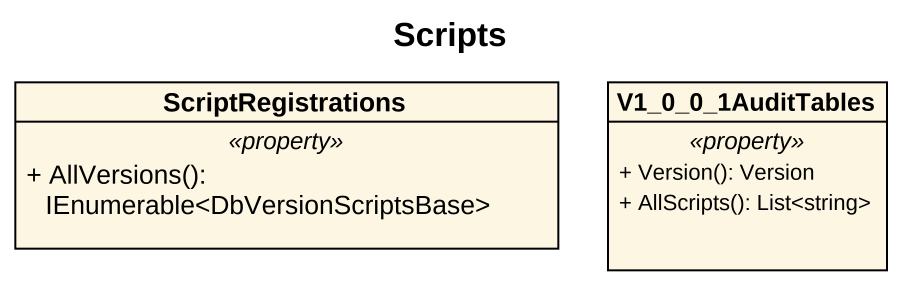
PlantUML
@startuml
title Scripts
hide circle
hide empty members
skinparam classAttributeIconSize 0
class ScriptRegistrations {
  .. <<property>> ..
  + AllVersions(): IEnumerable<DbVersionScriptsBase>
}
class V1_0_0_1AuditTables {
  .. <<property>> ..
  + Version(): Version
  + AllScripts(): List<string>
}
@enduml
